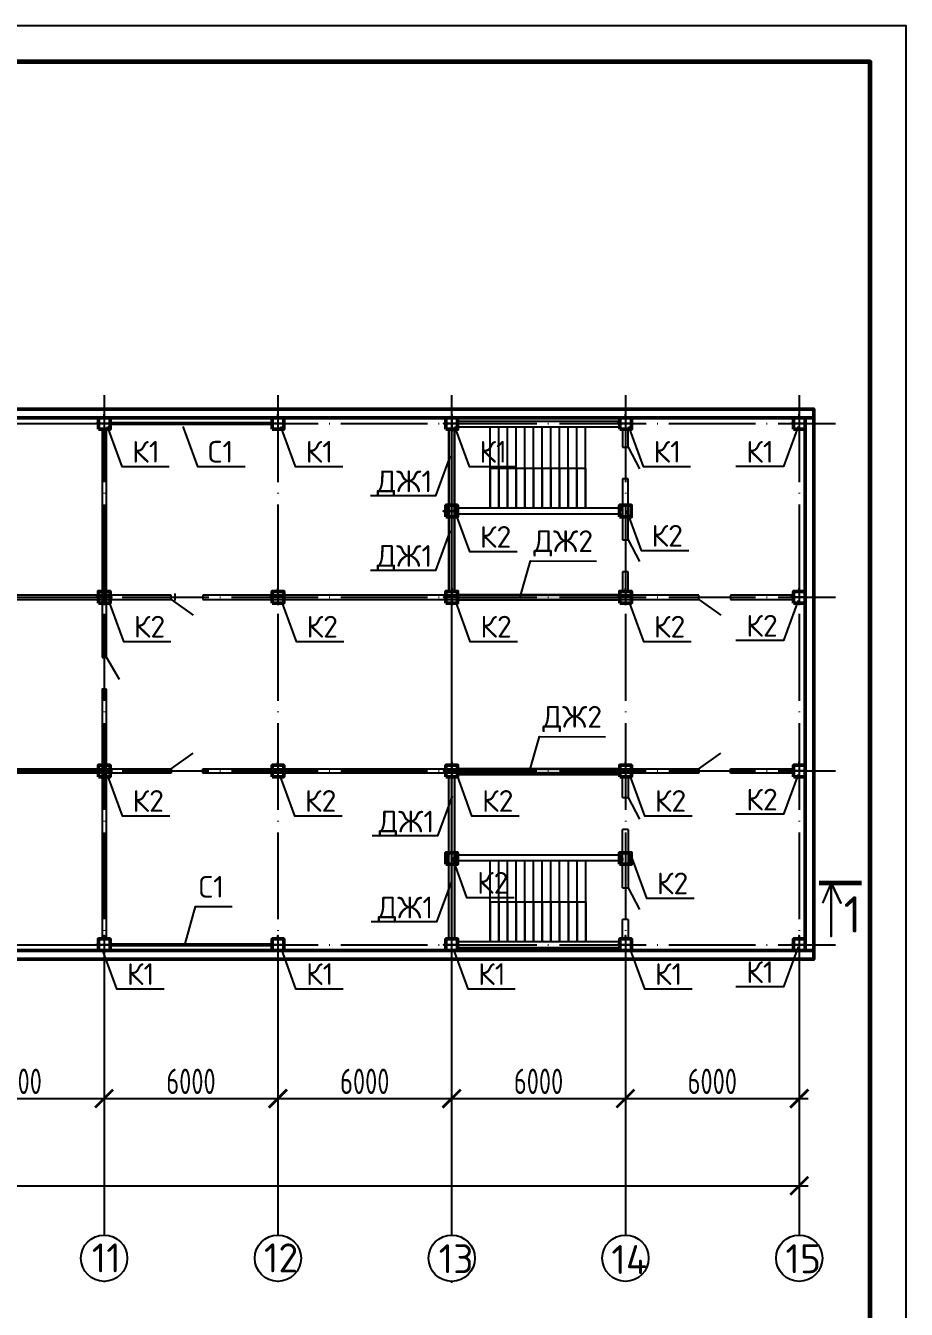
# Model space of a CAD drawing. Header units: millimetres. Extents: x -258526 to -95372, y 16759 to 83244.
# Drawn here: x -127112.7 to -126991, y 41750.9 to 41928.2 of the extents above; entities that cross this region are included whole.
import ezdxf

# ---------------------------------------------------------------- set-up
doc = ezdxf.new("R2010")
doc.units = ezdxf.units.MM
doc.header["$LTSCALE"] = 0.5
doc.linetypes.add('ACAD_ISO04W100', pattern=[30, 24, -3, 0, -3])
doc.layers.add('оси', color=7, linetype='ACAD_ISO04W100')
doc.layers.add('тонкие', color=7, linetype='Continuous')
for name, color, linetype, lineweight in [('ТОЛСТЫЕ', 1, 'Continuous', 50), ('ТОНКИЕе', 7, 'Continuous', 25), ('я', 220, 'Continuous', 30), ('я1', 210, 'Continuous', 25)]:
    doc.layers.add(name, color=color, linetype=linetype, lineweight=lineweight)
doc.styles.add('Наклонный', font='isocpeur.ttf', dxfattribs={"width": 0.7, "height": 3.5})
doc.styles.add('Наклонный 5', font='isocpeur.ttf', dxfattribs={"height": 7})
doc.dimstyles.new('СТРОИТЕЛЬНЫЙ', dxfattribs={"dimtxt": 3.5, "dimasz": 2.5, "dimexe": 1.25, "dimexo": 0.625, "dimtad": 1, "dimdec": 0, "dimlfac": 500, "dimdsep": 46, "dimtxsty": 'Наклонный', "dimblk1": 'ARCHTICK', "dimblk2": 'ARCHTICK', "dimsah": 1, "dimcen": 0, "dimdle": 1.25, "dimadec": 0, "dimazin": 0, "dimtfac": 0.75, "dimtdec": 0, "dimtmove": 0, "dimatfit": 3, "dimldrblk": 'ARCHTICK', "dimfxl": 1, "dimtolj": 1, "dimtzin": 0, "dimarcsym": 0})

# ---------------------------------------------------------------- blocks, each defined once
blk = doc.blocks.new('_ArchTick')
at = {"color": 0, "linetype": 'ByBlock', "const_width": 0.15}
blk.add_lwpolyline([(-0.5, -0.5), (0.5, 0.5)], dxfattribs=at)
blk = doc.blocks.new('*D646')
at = {"layer": 'Defpoints', "color": 0, "transparency": 16777216}
for p in [(-127125.82, 41795.16), (-127101.82, 41793.96), (-127101.82, 41779.97)]:
    blk.add_point(p, dxfattribs=at)
at = {"layer": 'ТОНКИЕе', "color": 0, "lineweight": -2, "transparency": 16777216}
for p, q in [((-127125.82, 41794.53), (-127125.82, 41778.72)), ((-127101.82, 41793.33), (-127101.82, 41778.72)), ((-127127.07, 41779.97), (-127100.57, 41779.97))]:
    blk.add_line(p, q, dxfattribs=at)
at = {"layer": 'ТОНКИЕе', "color": 0, "lineweight": -2, "transparency": 16777216, "xscale": 2.5, "yscale": 2.5, "zscale": 2.5, "rotation": 180}
blk.add_blockref('_ArchTick', (-127125.82, 41779.97), dxfattribs=at)
at = {"layer": 'ТОНКИЕе', "color": 0, "lineweight": -2, "transparency": 16777216, "xscale": 2.5, "yscale": 2.5, "zscale": 2.5}
blk.add_blockref('_ArchTick', (-127101.82, 41779.97), dxfattribs=at)
at = {"layer": 'ТОНКИЕе', "color": 0, "transparency": 16777216, "insert": (-127113.82, 41782.35), "char_height": 3.5, "attachment_point": 5, "style": 'Наклонный'}
blk.add_mtext('\\A1;6000', dxfattribs=at)
blk = doc.blocks.new('*D647')
at = {"layer": 'Defpoints', "color": 0, "transparency": 16777216}
for p in [(-127101.82, 41795.16), (-127077.82, 41793.96), (-127077.82, 41779.97)]:
    blk.add_point(p, dxfattribs=at)
at = {"layer": 'ТОНКИЕе', "color": 0, "lineweight": -2, "transparency": 16777216}
for p, q in [((-127101.82, 41794.53), (-127101.82, 41778.72)), ((-127077.82, 41793.33), (-127077.82, 41778.72)), ((-127103.07, 41779.97), (-127076.57, 41779.97))]:
    blk.add_line(p, q, dxfattribs=at)
at = {"layer": 'ТОНКИЕе', "color": 0, "lineweight": -2, "transparency": 16777216, "xscale": 2.5, "yscale": 2.5, "zscale": 2.5, "rotation": 180}
blk.add_blockref('_ArchTick', (-127101.82, 41779.97), dxfattribs=at)
at = {"layer": 'ТОНКИЕе', "color": 0, "lineweight": -2, "transparency": 16777216, "xscale": 2.5, "yscale": 2.5, "zscale": 2.5}
blk.add_blockref('_ArchTick', (-127077.82, 41779.97), dxfattribs=at)
at = {"layer": 'ТОНКИЕе', "color": 0, "transparency": 16777216, "insert": (-127089.82, 41782.35), "char_height": 3.5, "attachment_point": 5, "style": 'Наклонный'}
blk.add_mtext('\\A1;6000', dxfattribs=at)
blk = doc.blocks.new('*D648')
at = {"layer": 'Defpoints', "color": 0, "transparency": 16777216}
for p in [(-127077.82, 41795.16), (-127053.82, 41793.96), (-127053.82, 41779.97)]:
    blk.add_point(p, dxfattribs=at)
at = {"layer": 'ТОНКИЕе', "color": 0, "lineweight": -2, "transparency": 16777216}
for p, q in [((-127077.82, 41794.53), (-127077.82, 41778.72)), ((-127053.82, 41793.33), (-127053.82, 41778.72)), ((-127079.07, 41779.97), (-127052.57, 41779.97))]:
    blk.add_line(p, q, dxfattribs=at)
at = {"layer": 'ТОНКИЕе', "color": 0, "lineweight": -2, "transparency": 16777216, "xscale": 2.5, "yscale": 2.5, "zscale": 2.5, "rotation": 180}
blk.add_blockref('_ArchTick', (-127077.82, 41779.97), dxfattribs=at)
at = {"layer": 'ТОНКИЕе', "color": 0, "lineweight": -2, "transparency": 16777216, "xscale": 2.5, "yscale": 2.5, "zscale": 2.5}
blk.add_blockref('_ArchTick', (-127053.82, 41779.97), dxfattribs=at)
at = {"layer": 'ТОНКИЕе', "color": 0, "transparency": 16777216, "insert": (-127065.82, 41782.35), "char_height": 3.5, "attachment_point": 5, "style": 'Наклонный'}
blk.add_mtext('\\A1;6000', dxfattribs=at)
blk = doc.blocks.new('*D649')
at = {"layer": 'Defpoints', "color": 0, "transparency": 16777216}
for p in [(-127053.82, 41795.16), (-127029.82, 41793.96), (-127029.82, 41779.97)]:
    blk.add_point(p, dxfattribs=at)
at = {"layer": 'ТОНКИЕе', "color": 0, "lineweight": -2, "transparency": 16777216}
for p, q in [((-127053.82, 41794.53), (-127053.82, 41778.72)), ((-127029.82, 41793.33), (-127029.82, 41778.72)), ((-127055.07, 41779.97), (-127028.57, 41779.97))]:
    blk.add_line(p, q, dxfattribs=at)
at = {"layer": 'ТОНКИЕе', "color": 0, "lineweight": -2, "transparency": 16777216, "xscale": 2.5, "yscale": 2.5, "zscale": 2.5, "rotation": 180}
blk.add_blockref('_ArchTick', (-127053.82, 41779.97), dxfattribs=at)
at = {"layer": 'ТОНКИЕе', "color": 0, "lineweight": -2, "transparency": 16777216, "xscale": 2.5, "yscale": 2.5, "zscale": 2.5}
blk.add_blockref('_ArchTick', (-127029.82, 41779.97), dxfattribs=at)
at = {"layer": 'ТОНКИЕе', "color": 0, "transparency": 16777216, "insert": (-127041.82, 41782.35), "char_height": 3.5, "attachment_point": 5, "style": 'Наклонный'}
blk.add_mtext('\\A1;6000', dxfattribs=at)
blk = doc.blocks.new('*D650')
at = {"layer": 'Defpoints', "color": 0, "transparency": 16777216}
for p in [(-127029.82, 41795.16), (-127005.82, 41793.96), (-127005.82, 41779.97)]:
    blk.add_point(p, dxfattribs=at)
at = {"layer": 'ТОНКИЕе', "color": 0, "lineweight": -2, "transparency": 16777216}
for p, q in [((-127029.82, 41794.53), (-127029.82, 41778.72)), ((-127005.82, 41793.33), (-127005.82, 41778.72)), ((-127031.07, 41779.97), (-127004.57, 41779.97))]:
    blk.add_line(p, q, dxfattribs=at)
at = {"layer": 'ТОНКИЕе', "color": 0, "lineweight": -2, "transparency": 16777216, "xscale": 2.5, "yscale": 2.5, "zscale": 2.5, "rotation": 180}
blk.add_blockref('_ArchTick', (-127029.82, 41779.97), dxfattribs=at)
at = {"layer": 'ТОНКИЕе', "color": 0, "lineweight": -2, "transparency": 16777216, "xscale": 2.5, "yscale": 2.5, "zscale": 2.5}
blk.add_blockref('_ArchTick', (-127005.82, 41779.97), dxfattribs=at)
at = {"layer": 'ТОНКИЕе', "color": 0, "transparency": 16777216, "insert": (-127017.82, 41782.35), "char_height": 3.5, "attachment_point": 5, "style": 'Наклонный'}
blk.add_mtext('\\A1;6000', dxfattribs=at)
blk = doc.blocks.new('*D651')
at = {"layer": 'Defpoints', "color": 0, "transparency": 16777216}
for p in [(-127341.82, 41779.97), (-127005.82, 41779.97), (-127005.82, 41767.93)]:
    blk.add_point(p, dxfattribs=at)
at = {"layer": 'ТОНКИЕе', "color": 0, "lineweight": -2, "transparency": 16777216}
for p, q in [((-127341.82, 41779.35), (-127341.82, 41766.68)), ((-127005.82, 41779.35), (-127005.82, 41766.68)), ((-127343.07, 41767.93), (-127004.57, 41767.93))]:
    blk.add_line(p, q, dxfattribs=at)
at = {"layer": 'ТОНКИЕе', "color": 0, "lineweight": -2, "transparency": 16777216, "xscale": 2.5, "yscale": 2.5, "zscale": 2.5, "rotation": 180}
blk.add_blockref('_ArchTick', (-127341.82, 41767.93), dxfattribs=at)
at = {"layer": 'ТОНКИЕе', "color": 0, "lineweight": -2, "transparency": 16777216, "xscale": 2.5, "yscale": 2.5, "zscale": 2.5}
blk.add_blockref('_ArchTick', (-127005.82, 41767.93), dxfattribs=at)
at = {"layer": 'ТОНКИЕе', "color": 0, "transparency": 16777216, "insert": (-127173.82, 41770.31), "char_height": 3.5, "attachment_point": 5, "style": 'Наклонный'}
blk.add_mtext('\\A1;84000', dxfattribs=at)

msp = doc.modelspace()

# ---------------------------------------------------------------- hatches: boundary and pattern name
at = {"layer": 'тонкие', "transparency": 33554687}
h = msp.add_hatch(color=7, dxfattribs=at)
h.dxf.hatch_style = 1
h.paths.add_polyline_path([(-127054.2042, 41872.425), (-127053.4042, 41872.425), (-127053.4042, 41850.025), (-127054.2042, 41850.025)])
edge = h.paths.add_edge_path()
edge.add_line((-127053.0042, 41849.225), (-127053.0042, 41850.025))
edge.add_line((-127053.0042, 41850.025), (-127053.0042, 41849.625))
edge.add_line((-127053.0042, 41849.625), (-127030.6042, 41849.625))
edge.add_line((-127030.6042, 41849.625), (-127030.6042, 41848.825))
edge.add_line((-127030.6042, 41848.825), (-127053.0042, 41848.825))
h = msp.add_hatch(color=7, dxfattribs=at)
h.dxf.hatch_style = 1
h.paths.add_polyline_path([(-127053.0042, 41849.625), (-127053.0042, 41848.825), (-127030.6042, 41848.825), (-127030.6042, 41849.625)])
h = msp.add_hatch(color=7, dxfattribs=at)
h.dxf.hatch_style = 1
h.paths.add_polyline_path([(-127030.6042, 41824.7391), (-127030.6042, 41825.5391), (-127053.0042, 41825.5391), (-127053.0042, 41824.7391)])
edge = h.paths.add_edge_path()
edge.add_line((-127053.8042, 41801.9391), (-127054.2042, 41801.9391))
edge.add_line((-127054.2042, 41801.9391), (-127054.2042, 41824.425))
edge.add_line((-127054.2042, 41824.425), (-127053.4042, 41824.425))
edge.add_line((-127053.4042, 41824.425), (-127053.4042, 41801.9391))
h = msp.add_hatch(color=7, dxfattribs=at)
h.dxf.hatch_style = 1
h.paths.add_polyline_path([(-127054.2042, 41824.425), (-127053.4042, 41824.425), (-127053.4042, 41802.025), (-127054.2042, 41802.025)])

# ---------------------------------------------------------------- linework, layer by layer
at = {"layer": 'оси', "color": 0}
for points in [[(-127101.8194, 41877.1396), (-127101.8194, 41799.225)], [(-127101.8194, 41877.1396), (-127101.8194, 41799.225)], [(-127077.8194, 41877.1396), (-127077.8194, 41799.225)], [(-127077.8194, 41877.1396), (-127077.8194, 41799.225)], [(-127053.8194, 41877.1396), (-127053.8194, 41785.2395)], [(-127029.8194, 41877.1396), (-127029.8194, 41799.225)], [(-127029.8194, 41877.1396), (-127029.8194, 41799.225)], [(-127005.8194, 41877.1396), (-127005.8194, 41799.225)], [(-127371.1436, 41873.225), (-127000.7986, 41873.225)], [(-127053.8194, 41871.8741), (-127053.8194, 41779.974)], [(-127371.1436, 41849.225), (-127000.7986, 41849.225)], [(-127371.1436, 41825.225), (-127000.7986, 41825.225)], [(-127371.1436, 41801.225), (-127000.7986, 41801.225)]]:
    msp.add_lwpolyline(points, dxfattribs=at)
at = {"layer": 'ТОЛСТЫЕ', "color": 0}
for points in [[(-127003.8042, 41874.025), (-127003.8042, 41875.225), (-127343.8042, 41875.225), (-127343.8042, 41874.025), (-127003.8042, 41874.025)], [(-127342.6042, 41800.425), (-127005.0042, 41800.425), (-127003.8042, 41800.425), (-127003.8042, 41799.225), (-127342.6042, 41799.225), (-127343.8042, 41799.225), (-127343.8042, 41800.425), (-127342.6042, 41800.425), (-127343.8042, 41800.425), (-127343.8042, 41874.025), (-127342.6042, 41874.025), (-127342.6042, 41800.425)], [(-127102.6042, 41872.425), (-127102.6042, 41874.025), (-127101.0042, 41874.025), (-127101.0042, 41872.425), (-127102.6042, 41872.425)], [(-127078.6042, 41873.225), (-127101.0042, 41873.225)], [(-127078.6042, 41872.425), (-127078.6042, 41874.025), (-127077.0042, 41874.025), (-127077.0042, 41872.425), (-127078.6042, 41872.425)], [(-127054.6042, 41872.425), (-127054.6042, 41874.025), (-127053.0042, 41874.025), (-127053.0042, 41872.425), (-127054.6042, 41872.425)], [(-127030.6042, 41872.425), (-127030.6042, 41874.025), (-127029.0042, 41874.025), (-127029.0042, 41872.425), (-127030.6042, 41872.425)], [(-127006.6042, 41872.425), (-127006.6042, 41874.025), (-127005.0042, 41874.025), (-127005.0042, 41872.425), (-127006.6042, 41872.425)], [(-127005.0042, 41800.425), (-127005.0042, 41874.025), (-127003.8042, 41874.025), (-127003.8042, 41799.225)], [(-127054.6194, 41860.3334), (-127054.6194, 41861.9334), (-127053.0194, 41861.9334), (-127053.0194, 41860.3334), (-127054.6194, 41860.3334)], [(-127030.6194, 41860.3334), (-127030.6194, 41861.9334), (-127029.0194, 41861.9334), (-127029.0194, 41860.3334), (-127030.6194, 41860.3334)], [(-127102.6042, 41848.425), (-127102.6042, 41850.025), (-127101.0042, 41850.025), (-127101.0042, 41848.425), (-127102.6042, 41848.425)], [(-127078.6042, 41848.425), (-127078.6042, 41850.025), (-127077.0042, 41850.025), (-127077.0042, 41848.425), (-127078.6042, 41848.425)], [(-127054.6042, 41848.425), (-127054.6042, 41850.025), (-127053.0042, 41850.025), (-127053.0042, 41848.425), (-127054.6042, 41848.425)], [(-127030.6042, 41848.425), (-127030.6042, 41850.025), (-127029.0042, 41850.025), (-127029.0042, 41848.425), (-127030.6042, 41848.425)], [(-127006.6042, 41848.425), (-127006.6042, 41850.025), (-127005.0042, 41850.025), (-127005.0042, 41848.425), (-127006.6042, 41848.425)], [(-127102.6042, 41824.425), (-127102.6042, 41826.025), (-127101.0042, 41826.025), (-127101.0042, 41824.425), (-127102.6042, 41824.425)], [(-127078.6042, 41824.425), (-127078.6042, 41826.025), (-127077.0042, 41826.025), (-127077.0042, 41824.425), (-127078.6042, 41824.425)], [(-127054.6042, 41824.425), (-127054.6042, 41826.025), (-127053.0042, 41826.025), (-127053.0042, 41824.425), (-127054.6042, 41824.425)], [(-127030.6042, 41824.425), (-127030.6042, 41826.025), (-127029.0042, 41826.025), (-127029.0042, 41824.425), (-127030.6042, 41824.425)], [(-127006.6042, 41824.425), (-127006.6042, 41826.025), (-127005.0042, 41826.025), (-127005.0042, 41824.425), (-127006.6042, 41824.425)], [(-127054.6194, 41812.3334), (-127054.6194, 41813.9334), (-127053.0194, 41813.9334), (-127053.0194, 41812.3334), (-127054.6194, 41812.3334)], [(-127030.6194, 41812.3334), (-127030.6194, 41813.9334), (-127029.0194, 41813.9334), (-127029.0194, 41812.3334), (-127030.6194, 41812.3334)], [(-127102.6042, 41800.425), (-127102.6042, 41802.025), (-127101.0042, 41802.025), (-127101.0042, 41800.425), (-127102.6042, 41800.425)], [(-127078.6042, 41800.425), (-127078.6042, 41802.025), (-127077.0042, 41802.025), (-127077.0042, 41800.425), (-127078.6042, 41800.425)], [(-127054.6042, 41800.425), (-127054.6042, 41802.025), (-127053.0042, 41802.025), (-127053.0042, 41800.425), (-127054.6042, 41800.425)], [(-127030.6042, 41800.425), (-127030.6042, 41802.025), (-127029.0042, 41802.025), (-127029.0042, 41800.425), (-127030.6042, 41800.425)], [(-127006.6042, 41800.425), (-127006.6042, 41802.025), (-127005.0042, 41802.025), (-127005.0042, 41800.425), (-127006.6042, 41800.425)], [(-127100.6765, 41801.225), (-127101.0042, 41801.225), (-127078.6042, 41801.225)]]:
    msp.add_lwpolyline(points, dxfattribs=at)
at = {"layer": 'ТОНКИЕе', "color": 0}
for points in [[(-127101.8042, 41874.025), (-127101.8042, 41874.5007), (-127101.8042, 41872.1212)], [(-127077.8042, 41874.025), (-127077.8042, 41874.5007), (-127077.8042, 41872.1212)], [(-127053.8042, 41874.025), (-127053.8042, 41874.5007), (-127053.8042, 41872.1212)], [(-127029.8042, 41874.025), (-127029.8042, 41874.5007), (-127029.8042, 41872.1212)], [(-127005.8042, 41874.025), (-127005.8042, 41874.5007), (-127005.8042, 41872.1212)], [(-127101.0042, 41873.225), (-127102.9622, 41873.225), (-127100.6765, 41873.225)], [(-127101.4008, 41872.7982), (-127099.3836, 41867.2892), (-127092.8117, 41867.2892)], [(-127090.9348, 41872.7982), (-127088.9175, 41867.2892), (-127082.3457, 41867.2892)], [(-127077.0042, 41873.225), (-127078.9622, 41873.225), (-127076.6765, 41873.225)], [(-127077.4362, 41872.7982), (-127075.4189, 41867.2892), (-127068.8471, 41867.2892)], [(-127053.0042, 41873.225), (-127054.9622, 41873.225), (-127052.6765, 41873.225)], [(-127053.4399, 41872.7982), (-127051.4227, 41867.2892), (-127044.8508, 41867.2892)], [(-127053.0194, 41873.1391), (-127053.0194, 41873.5391), (-127030.6194, 41873.5391), (-127030.6194, 41873.5391), (-127030.6194, 41872.7391), (-127053.0194, 41872.7391)], [(-127048.5194, 41867.0474), (-127048.5194, 41867.0474), (-127048.5194, 41861.5334), (-127048.5194, 41872.7334)], [(-127048.5194, 41867.0474), (-127047.3194, 41867.0474), (-127047.3194, 41861.5334), (-127047.3194, 41872.7334)], [(-127048.5194, 41861.5334), (-127048.5194, 41861.5334), (-127048.5194, 41872.7334)], [(-127047.3194, 41867.0474), (-127046.1194, 41867.0474), (-127046.1194, 41861.5334), (-127046.1194, 41872.7334)], [(-127046.1194, 41867.0474), (-127044.9194, 41867.0474), (-127044.9194, 41861.5334), (-127044.9194, 41872.7334)], [(-127044.9194, 41867.0474), (-127043.7194, 41867.0474), (-127043.7194, 41861.5334), (-127043.7194, 41872.7334)], [(-127043.7194, 41867.0474), (-127042.5194, 41867.0474), (-127042.5194, 41861.5334), (-127042.5194, 41872.7334)], [(-127042.5194, 41867.0474), (-127041.3194, 41867.0474), (-127041.3194, 41861.5334), (-127041.3194, 41872.7334)], [(-127041.3194, 41867.0474), (-127040.1194, 41867.0474), (-127040.1194, 41861.5334), (-127040.1194, 41872.7334)], [(-127040.1194, 41867.0474), (-127038.9194, 41867.0474), (-127038.9194, 41861.5334), (-127038.9194, 41872.7334)], [(-127040.1194, 41867.0474), (-127038.9194, 41867.0474), (-127038.9194, 41861.5334), (-127038.9194, 41872.7334)], [(-127038.9194, 41867.0474), (-127037.7194, 41867.0474), (-127037.7194, 41861.5334), (-127037.7194, 41872.7334)], [(-127038.9194, 41867.0474), (-127037.7194, 41867.0474), (-127037.7194, 41861.5334), (-127037.7194, 41872.7334)], [(-127037.7194, 41867.0474), (-127036.5194, 41867.0474), (-127036.5194, 41861.5334), (-127036.5194, 41872.7334)], [(-127037.7194, 41867.0474), (-127036.5194, 41867.0474), (-127036.5194, 41861.5334), (-127036.5194, 41872.7334)], [(-127036.5194, 41867.0474), (-127035.3194, 41867.0474), (-127035.3194, 41861.5334), (-127035.3194, 41872.7334)], [(-127029.0042, 41873.225), (-127030.9622, 41873.225), (-127028.6765, 41873.225)], [(-127029.4004, 41872.7982), (-127027.3832, 41867.2892), (-127020.8113, 41867.2892)], [(-127005.9725, 41872.7982), (-127007.9898, 41867.2892), (-127014.5616, 41867.2892)], [(-127005.0042, 41873.225), (-127006.9622, 41873.225), (-127004.6765, 41873.225)], [(-127101.8042, 41872.425), (-127102.1042, 41872.425), (-127102.1042, 41840.9239)], [(-127102.1042, 41840.9239), (-127101.5042, 41840.9239), (-127101.5042, 41872.425)], [(-127053.8042, 41872.425), (-127054.2042, 41872.425), (-127054.2042, 41850.025), (-127053.4042, 41850.025), (-127053.4042, 41872.425)], [(-127054.2042, 41872.425), (-127053.4042, 41872.425), (-127053.4042, 41850.025), (-127054.2042, 41850.025), (-127054.2042, 41872.425)], [(-127029.8345, 41872.3391), (-127030.2345, 41872.3391), (-127030.2345, 41869.9643)], [(-127029.4345, 41869.9643), (-127029.4345, 41872.3391)], [(-127030.2345, 41869.9643), (-127029.4345, 41869.9643)], [(-127029.4345, 41869.9643), (-127027.8796, 41866.9713)], [(-127054.0278, 41868.7575), (-127056.0451, 41863.2485), (-127065.0494, 41863.2485)], [(-127030.2345, 41865.5643), (-127030.2345, 41857.1426)], [(-127029.4345, 41865.5643), (-127030.2345, 41865.5643)], [(-127029.4345, 41857.1426), (-127029.4345, 41865.5643)], [(-127053.0194, 41861.1334), (-127054.9774, 41861.1334), (-127052.8251, 41861.1334)], [(-127030.2345, 41861.1391), (-127030.2345, 41861.5391), (-127053.4194, 41861.5391), (-127053.4194, 41861.5391), (-127053.4194, 41860.7391), (-127030.2345, 41860.7391)], [(-127053.3742, 41861.0347), (-127051.357, 41855.5258), (-127044.7851, 41855.5258)], [(-127029.6662, 41861.1921), (-127027.649, 41855.6832), (-127021.0771, 41855.6832)], [(-127054.0278, 41858.4526), (-127056.0451, 41852.9437), (-127065.0494, 41852.9437)], [(-127030.2345, 41857.1426), (-127029.4345, 41857.1426)], [(-127029.4345, 41857.1426), (-127027.8796, 41854.1496)], [(-127044.3932, 41849.0867), (-127042.944, 41854.2534), (-127033.8141, 41854.2121)], [(-127029.4345, 41852.7426), (-127030.2345, 41852.7426)], [(-127030.2345, 41852.7426), (-127030.2345, 41849.9391), (-127029.4345, 41849.9391), (-127029.4345, 41852.7426)], [(-127101.8042, 41850.025), (-127101.8042, 41850.5007), (-127101.8042, 41848.1212)], [(-127092.0291, 41849.725), (-127092.0291, 41848.7973)], [(-127077.8042, 41850.025), (-127077.8042, 41850.5007), (-127077.8042, 41848.1212)], [(-127053.8042, 41850.025), (-127053.8042, 41850.5007), (-127053.8042, 41848.1212)], [(-127053.0042, 41849.225), (-127053.0042, 41850.025), (-127053.0042, 41849.625), (-127030.6042, 41849.625), (-127030.6042, 41848.825), (-127053.0042, 41848.825)], [(-127029.8042, 41850.025), (-127029.8042, 41850.5007), (-127029.8042, 41848.1212)], [(-127005.8042, 41850.025), (-127005.8042, 41850.5007), (-127005.8042, 41848.1212)], [(-127092.5791, 41849.525), (-127233.6143, 41849.525)], [(-127233.6143, 41848.925), (-127092.5791, 41848.925)], [(-127101.0042, 41849.225), (-127102.9622, 41849.225), (-127100.6765, 41849.225)], [(-127101.1729, 41848.6334), (-127099.1556, 41843.1244), (-127092.5838, 41843.1244)], [(-127092.5791, 41848.925), (-127092.5791, 41849.525)], [(-127092.5791, 41848.925), (-127089.4976, 41846.7676)], [(-127019.7044, 41849.525), (-127088.1791, 41849.525)], [(-127088.1791, 41849.525), (-127088.1791, 41848.925)], [(-127088.1791, 41848.925), (-127019.7044, 41848.925)], [(-127077.0042, 41849.225), (-127078.9622, 41849.225), (-127076.6765, 41849.225)], [(-127077.3134, 41848.6334), (-127075.2962, 41843.1244), (-127068.7244, 41843.1244)], [(-127053.0042, 41849.225), (-127054.9622, 41849.225), (-127052.6765, 41849.225)], [(-127053.3077, 41848.6334), (-127051.2905, 41843.1244), (-127044.7186, 41843.1244)], [(-127029.0042, 41849.225), (-127030.9622, 41849.225), (-127028.6765, 41849.225)], [(-127029.3427, 41848.6334), (-127027.3254, 41843.1244), (-127020.7536, 41843.1244)], [(-127019.7044, 41848.925), (-127019.7044, 41849.525)], [(-127019.7044, 41848.925), (-127016.6229, 41846.7676)], [(-127015.3044, 41848.925), (-127006.6042, 41848.925), (-127006.6042, 41849.525), (-127015.3044, 41849.525)], [(-127015.3044, 41849.525), (-127015.3044, 41848.925)], [(-127005.9725, 41848.7617), (-127007.9898, 41843.2527), (-127014.5616, 41843.2527)], [(-127005.0042, 41849.225), (-127006.9622, 41849.225), (-127004.6765, 41849.225)], [(-127102.1042, 41840.9239), (-127101.5042, 41840.9239)], [(-127101.5042, 41840.9239), (-127099.7494, 41837.9308)], [(-127101.5042, 41836.5239), (-127102.1042, 41836.5239)], [(-127101.8194, 41836.5239), (-127101.8042, 41836.5239), (-127102.1042, 41836.5239), (-127102.1042, 41802.025), (-127101.5042, 41802.025), (-127101.5042, 41836.5239)], [(-127043.1494, 41824.8237), (-127041.7002, 41829.9904), (-127032.5704, 41829.9492)], [(-127092.5791, 41825.525), (-127089.4976, 41827.6824)], [(-127019.7044, 41825.525), (-127016.6229, 41827.6824)], [(-127233.6143, 41825.525), (-127092.5791, 41825.525)], [(-127092.5791, 41824.925), (-127233.6143, 41824.925)], [(-127101.0042, 41825.225), (-127102.9622, 41825.225), (-127100.6765, 41825.225)], [(-127101.8042, 41826.025), (-127101.8042, 41826.5007), (-127101.8042, 41824.1212)], [(-127092.5791, 41825.525), (-127092.5791, 41824.925)], [(-127088.1791, 41824.925), (-127088.1791, 41825.525)], [(-127088.1791, 41825.525), (-127019.7044, 41825.525)], [(-127019.7044, 41824.925), (-127088.1791, 41824.925)], [(-127077.0042, 41825.225), (-127078.9622, 41825.225), (-127076.6765, 41825.225)], [(-127077.8042, 41826.025), (-127077.8042, 41826.5007), (-127077.8042, 41824.1212)], [(-127053.0042, 41825.225), (-127054.9622, 41825.225), (-127052.6765, 41825.225)], [(-127053.8042, 41826.025), (-127053.8042, 41826.5007), (-127053.8042, 41824.1212)], [(-127053.0042, 41825.1391), (-127053.0042, 41824.3391), (-127053.0042, 41824.7391), (-127030.6042, 41824.7391), (-127030.6042, 41825.5391), (-127053.0042, 41825.5391)], [(-127030.6042, 41824.7391), (-127030.6042, 41825.5391), (-127053.0042, 41825.5391), (-127053.0042, 41824.7391), (-127030.6042, 41824.7391), (-127030.6042, 41825.5391)], [(-127029.0042, 41825.225), (-127030.9622, 41825.225), (-127028.6765, 41825.225)], [(-127029.8042, 41826.025), (-127029.8042, 41826.5007), (-127029.8042, 41824.1212)], [(-127019.7044, 41825.525), (-127019.7044, 41824.925)], [(-127015.3044, 41824.925), (-127015.3044, 41825.525)], [(-127015.3044, 41825.525), (-127006.6042, 41825.525), (-127006.6042, 41824.925), (-127015.3044, 41824.925)], [(-127005.0042, 41825.225), (-127006.9622, 41825.225), (-127004.6765, 41825.225)], [(-127005.8042, 41826.025), (-127005.8042, 41826.5007), (-127005.8042, 41824.1212)], [(-127101.345, 41824.5589), (-127099.3277, 41819.0499), (-127092.7559, 41819.0499)], [(-127077.5327, 41824.5589), (-127075.5154, 41819.0499), (-127068.9436, 41819.0499)], [(-127053.8042, 41802.025), (-127054.2042, 41802.025), (-127054.2042, 41824.425), (-127053.4042, 41824.425), (-127053.4042, 41802.025)], [(-127054.2042, 41824.425), (-127053.4042, 41824.425), (-127053.4042, 41802.025), (-127054.2042, 41802.025), (-127054.2042, 41824.425), (-127053.4042, 41824.425)], [(-127053.0806, 41824.5589), (-127051.0633, 41819.0499), (-127044.4915, 41819.0499)], [(-127030.2194, 41821.566), (-127030.2194, 41824.425), (-127029.4194, 41824.425), (-127029.4194, 41821.566)], [(-127029.2135, 41824.5589), (-127027.1963, 41819.0499), (-127020.6244, 41819.0499)], [(-127005.9725, 41824.7485), (-127007.9898, 41819.2396), (-127014.5616, 41819.2396)], [(-127053.7541, 41821.7608), (-127055.7714, 41816.2518), (-127064.7758, 41816.2518)], [(-127030.2194, 41821.566), (-127029.4194, 41821.566)], [(-127029.4194, 41821.566), (-127027.8645, 41818.5729)], [(-127029.4194, 41817.166), (-127030.2194, 41817.166)], [(-127030.2194, 41809.1017), (-127030.2194, 41817.166)], [(-127029.4194, 41817.166), (-127029.4194, 41809.1017)], [(-127053.7695, 41813.2532), (-127051.7522, 41807.7442), (-127045.1804, 41807.7442)], [(-127030.2194, 41813.225), (-127030.2194, 41812.825), (-127053.4042, 41812.825), (-127053.4042, 41812.825), (-127053.4042, 41813.625), (-127030.2194, 41813.625)], [(-127048.5042, 41807.1391), (-127048.5042, 41807.1391), (-127048.5042, 41801.625), (-127048.5042, 41812.825)], [(-127048.5042, 41807.1391), (-127047.3042, 41807.1391), (-127047.3042, 41801.625), (-127047.3042, 41812.825)], [(-127048.5042, 41801.625), (-127048.5042, 41801.625), (-127048.5042, 41812.825)], [(-127047.3042, 41807.1391), (-127046.1042, 41807.1391), (-127046.1042, 41801.625), (-127046.1042, 41812.825)], [(-127046.1042, 41807.1391), (-127044.9042, 41807.1391), (-127044.9042, 41801.625), (-127044.9042, 41812.825)], [(-127044.9042, 41807.1391), (-127043.7042, 41807.1391), (-127043.7042, 41801.625), (-127043.7042, 41812.825)], [(-127043.7042, 41807.1391), (-127042.5042, 41807.1391), (-127042.5042, 41801.625), (-127042.5042, 41812.825)], [(-127042.5042, 41807.1391), (-127041.3042, 41807.1391), (-127041.3042, 41801.625), (-127041.3042, 41812.825)], [(-127041.3042, 41807.1391), (-127040.1042, 41807.1391), (-127040.1042, 41801.625), (-127040.1042, 41812.825)], [(-127040.1042, 41807.1391), (-127038.9042, 41807.1391), (-127038.9042, 41801.625), (-127038.9042, 41812.825)], [(-127040.1042, 41807.1391), (-127038.9042, 41807.1391), (-127038.9042, 41801.625), (-127038.9042, 41812.825)], [(-127038.9042, 41807.1391), (-127037.7042, 41807.1391), (-127037.7042, 41801.625), (-127037.7042, 41812.825)], [(-127038.9042, 41807.1391), (-127037.7042, 41807.1391), (-127037.7042, 41801.625), (-127037.7042, 41812.825)], [(-127037.7042, 41807.1391), (-127036.5042, 41807.1391), (-127036.5042, 41801.625), (-127036.5042, 41812.825)], [(-127037.7042, 41807.1391), (-127036.5042, 41807.1391), (-127036.5042, 41801.625), (-127036.5042, 41812.825)], [(-127036.5042, 41807.1391), (-127035.3042, 41807.1391), (-127035.3042, 41801.625), (-127035.3042, 41812.825)], [(-127028.9351, 41813.174), (-127026.9178, 41807.665), (-127020.346, 41807.665)], [(-127053.8975, 41809.8865), (-127055.9147, 41804.3776), (-127064.9191, 41804.3776)], [(-127030.2194, 41809.1017), (-127029.4194, 41809.1017)], [(-127029.4194, 41809.1017), (-127027.8645, 41806.1087)], [(-127001.3849, 41809.7844), (-127001.3849, 41802.3684), (-127001.3849, 41809.7844), (-127000.089, 41806.9896), (-127001.3849, 41809.7844), (-127002.6066, 41806.9896)], [(-127090.6364, 41801.3404), (-127089.1872, 41806.5071), (-127084.1186, 41806.5071)], [(-127029.8194, 41802.025), (-127030.2194, 41802.025), (-127030.2194, 41804.7017)], [(-127029.4194, 41804.7017), (-127030.2194, 41804.7017)], [(-127029.4194, 41804.7017), (-127029.4194, 41802.025)], [(-127101.8042, 41802.025), (-127101.8042, 41802.5007), (-127101.8042, 41800.1212)], [(-127077.8042, 41802.025), (-127077.8042, 41802.5007), (-127077.8042, 41800.1212)], [(-127029.8042, 41802.025), (-127029.8042, 41802.5007), (-127029.8042, 41800.1212)], [(-127005.8042, 41802.025), (-127005.8042, 41802.5007), (-127005.8042, 41800.1212)], [(-127101.0042, 41801.225), (-127102.9622, 41801.225), (-127100.6765, 41801.225)], [(-127102.1234, 41800.6472), (-127100.1061, 41795.1382), (-127093.5343, 41795.1382)], [(-127101.8194, 41800.505), (-127101.8194, 41761.112)], [(-127077.0042, 41801.225), (-127078.9622, 41801.225), (-127076.6765, 41801.225)], [(-127077.8194, 41800.505), (-127077.8194, 41761.112)], [(-127077.3854, 41800.6472), (-127075.3681, 41795.1382), (-127068.7963, 41795.1382)], [(-127053.0042, 41801.225), (-127054.9622, 41801.225), (-127052.6765, 41801.225)], [(-127053.8194, 41800.505), (-127053.8194, 41761.112)], [(-127053.6208, 41800.6472), (-127051.6035, 41795.1382), (-127045.0317, 41795.1382)], [(-127053.0042, 41801.225), (-127053.0042, 41800.825), (-127030.6042, 41800.825), (-127030.6042, 41800.825), (-127030.6042, 41801.625), (-127053.0042, 41801.625)], [(-127029.0042, 41801.225), (-127030.9622, 41801.225), (-127028.6765, 41801.225)], [(-127029.8194, 41800.505), (-127029.8194, 41761.0649)], [(-127029.2071, 41800.6472), (-127027.1898, 41795.1382), (-127020.618, 41795.1382)], [(-127005.9725, 41800.9186), (-127007.9898, 41795.4096), (-127014.5616, 41795.4096)], [(-127005.0042, 41801.225), (-127006.9622, 41801.225), (-127004.6765, 41801.225)], [(-127005.8194, 41800.505), (-127005.8194, 41761.112)], [(-127101.8194, 41754.712), (-127101.8194, 41754.6309)], [(-127077.8194, 41754.712), (-127077.8194, 41754.6309)], [(-127053.8194, 41754.712), (-127053.8194, 41754.5137)]]:
    msp.add_lwpolyline(points, dxfattribs=at)
at = {"layer": 'ТОНКИЕе', "color": 0, "lineweight": 60}
msp.add_lwpolyline([(-127003.0569, 41809.7844), (-126997.2392, 41809.7844)], dxfattribs=at)
at = {"layer": 'ТОНКИЕе', "color": 0}
for centre in [(-127101.8122, 41757.912), (-127077.8122, 41757.912), (-127053.8122, 41757.912), (-127029.8122, 41757.912), (-127005.8122, 41757.912)]:
    msp.add_circle(centre, 3.2, dxfattribs=at)
at = {"layer": 'я', "color": 7, "lineweight": 60}
msp.add_lwpolyline([(-127391.0266, 41636.1822), (-126996.0266, 41636.1822), (-126996.0266, 41923.1822), (-127391.0266, 41923.1822), (-127391.0266, 41636.1822)], dxfattribs=at)
at = {"layer": 'я1', "color": 7}
msp.add_lwpolyline([(-127411.0266, 41631.1822), (-126991.0266, 41631.1822), (-126991.0266, 41928.1822), (-127411.0266, 41928.1822), (-127411.0266, 41631.1822)], dxfattribs=at)

# ---------------------------------------------------------------- texts
at = {"layer": 'ТОНКИЕе', "color": 0, "style": 'Наклонный 5'}
for s, width, insert, char_height, attachment_point in [('К1', 2.966998, (-127097.9536, 41870.8265), 3, 1), ('С1', 2.966998, (-127087.4876, 41870.8265), 3, 1), ('К1', 2.966998, (-127073.989, 41870.8265), 3, 1), ('К1', 2.966998, (-127049.9928, 41870.8265), 3, 1), ('К1', 2.966998, (-127025.9532, 41870.8265), 3, 1), ('К1', 2.966998, (-127013.1317, 41870.8265), 3, 1), ('ДЖ1', 2.966998, (-127064.1831, 41866.7375), 3, 1), ('К2', 2.966998, (-127049.927, 41859.063), 3, 1), ('ДЖ2', 2.966998, (-127042.5231, 41858.4711), 3, 1), ('К2', 2.966998, (-127026.219, 41859.2204), 3, 1), ('ДЖ1', 2.966998, (-127064.1831, 41856.4327), 3, 1), ('К2', 2.966998, (-127097.7257, 41846.6617), 3, 1), ('К2', 2.966998, (-127073.8663, 41846.6617), 3, 1), ('К2', 2.966998, (-127049.8606, 41846.6617), 3, 1), ('К2', 2.966998, (-127025.8955, 41846.6617), 3, 1), ('К2', 2.966998, (-127013.1317, 41846.7899), 3, 1), ('ДЖ2', 2.966998, (-127041.2794, 41834.2082), 3, 1), ('К2', 2.966998, (-127097.8978, 41822.5871), 3, 1), ('К2', 2.966998, (-127074.0855, 41822.5871), 3, 1), ('К2', 2.966998, (-127049.6334, 41822.5871), 3, 1), ('К2', 2.966998, (-127025.7663, 41822.5871), 3, 1), ('К2', 2.966998, (-127013.1317, 41822.7768), 3, 1), ('ДЖ1', 2.966998, (-127063.9094, 41819.7408), 3, 1), ('С1', 2.966998, (-127088.7663, 41810.7248), 3, 1), ('К2', 2.966998, (-127050.3223, 41811.2815), 3, 1), ('К2', 2.966998, (-127025.4879, 41811.2022), 3, 1), ('ДЖ1', 2.966998, (-127064.0528, 41807.8665), 3, 1), ('{\\Q0;1}', 2.23451, (-126997.1946, 41807.9105), 5, 3), ('К1', 2.966998, (-127098.6762, 41798.6755), 3, 1), ('К1', 2.966998, (-127073.9382, 41798.6755), 3, 1), ('К1', 2.966998, (-127050.1736, 41798.6755), 3, 1), ('К1', 2.966998, (-127025.7599, 41798.6755), 3, 1), ('К1', 2.966998, (-127013.1317, 41798.9469), 3, 1), ('{\\Q0;11}', 1.852732, (-127103.5189, 41759.9643), 4, 1), ('{\\Q0;12}', 1.852732, (-127079.7483, 41759.9643), 4, 1), ('{\\Q0;13}', 1.852732, (-127055.6119, 41759.847), 4, 1), ('{\\Q0;14}', 1.852732, (-127031.7623, 41759.7316), 4, 1), ('{\\Q0;15}', 1.852732, (-127007.7236, 41759.8479), 4, 1)]:
    msp.add_mtext_dynamic_manual_height_columns(s, width=width, gutter_width=35, heights=[0], dxfattribs=dict(at, insert=insert, char_height=char_height, attachment_point=attachment_point))

# ---------------------------------------------------------------- dimensions: what is measured, and where the dimension line sits
at = {"layer": 'ТОНКИЕе', "color": 0}
for base, p1, p2, text, picture, middle in [((-127101.8194, 41779.974), (-127125.8194, 41795.1595), (-127101.8194, 41793.9595), '6000', '*D646', (-127113.8194, 41782.349)), ((-127077.8194, 41779.974), (-127101.8194, 41795.1595), (-127077.8194, 41793.9595), '6000', '*D647', (-127089.8194, 41782.349)), ((-127053.8194, 41779.974), (-127077.8194, 41795.1595), (-127053.8194, 41793.9595), '6000', '*D648', (-127065.8194, 41782.349)), ((-127029.8194, 41779.974), (-127053.8194, 41795.1595), (-127029.8194, 41793.9595), '6000', '*D649', (-127041.8194, 41782.349)), ((-127005.8194, 41779.974), (-127029.8194, 41795.1595), (-127005.8194, 41793.9595), '6000', '*D650', (-127017.8194, 41782.349)), ((-127005.8194, 41767.9313), (-127341.8194, 41779.974), (-127005.8194, 41779.974), '84000', '*D651', (-127173.8194, 41770.3063))]:
    dim = msp.add_linear_dim(base=base, p1=p1, p2=p2, text=text, dimstyle='СТРОИТЕЛЬНЫЙ', dxfattribs=at)
    dim.commit()
    dim.dimension.update_dxf_attribs({"geometry": picture, "text_midpoint": middle})

doc.saveas('drawing.dxf')
